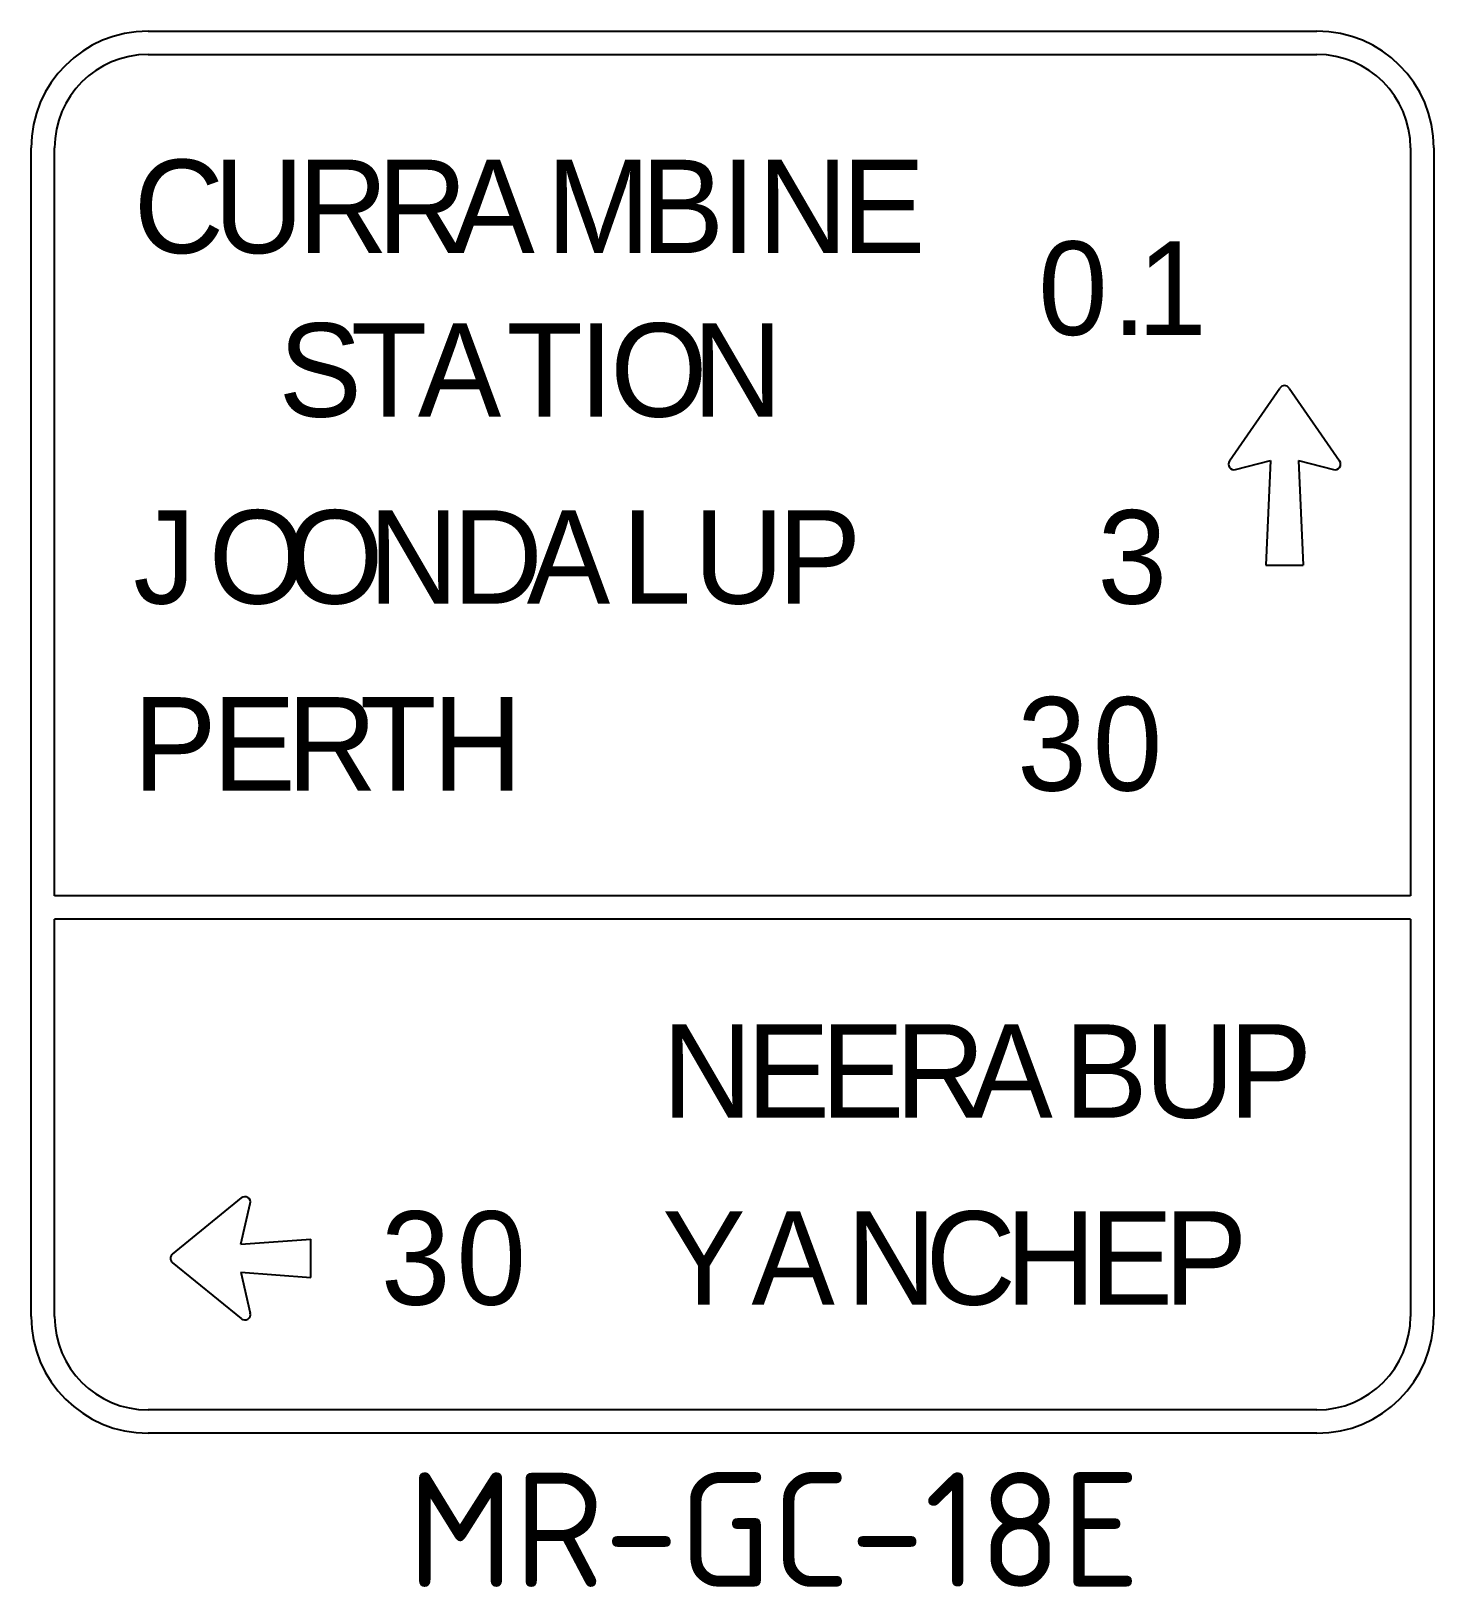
# Model space of a CAD drawing. Extents: x -0.2 to 30.4, y -2.8 to 31.1.
import ezdxf
from ezdxf.enums import TextEntityAlignment as Align

# ---------------------------------------------------------------- set-up
doc = ezdxf.new("R2010")
doc.units = 0
doc.layers.add('L18', color=4, linetype='CONTINUOUS')
doc.layers.add('T25', color=1, linetype='CONTINUOUS')
doc.styles.add('DSERIES', font='Dseries.shx')
doc.styles.add('ISO', font='iso3098b.shx')

msp = doc.modelspace()

# ---------------------------------------------------------------- linework, layer by layer
at = {"layer": 'L18'}
for p, q in [((2.335, 31.134), (27.835, 31.134)), ((2.335, 30.624), (27.835, 30.624)), ((-0.215, 3.084), (-0.215, 28.584)), ((0.295, 12.264), (0.295, 28.584)), ((29.875, 28.584), (29.875, 12.264)), ((30.385, 28.584), (30.385, 3.084)), ((25.924, 21.753), (27.026, 23.345)), ((27.227, 23.345), (28.329, 21.753)), ((26.056, 21.565), (26.821, 21.765)), ((26.821, 21.765), (26.719, 19.481)), ((27.433, 21.765), (27.535, 19.481)), ((27.433, 21.765), (28.197, 21.565)), ((26.719, 19.481), (27.535, 19.481)), ((29.875, 12.264), (0.295, 12.264)), ((29.875, 11.754), (0.295, 11.754)), ((0.295, 3.084), (0.295, 11.754)), ((29.875, 11.754), (29.875, 3.084)), ((2.869, 4.445), (4.373, 5.67)), ((4.356, 4.658), (4.566, 5.549)), ((4.356, 4.658), (5.887, 4.771)), ((5.887, 3.933), (5.887, 4.771)), ((4.373, 3.035), (2.869, 4.259)), ((4.356, 4.046), (5.887, 3.933)), ((4.356, 4.046), (4.566, 3.155)), ((27.835, 1.044), (2.335, 1.044)), ((27.835, 0.534), (2.335, 0.534))]:
    msp.add_line(p, q, dxfattribs=at)
for centre, radius, start, end in [((2.335, 28.584), 2.55, 90, 180), ((27.835, 28.584), 2.55, 0, 90), ((2.335, 28.584), 2.04, 90, 180), ((27.835, 28.584), 2.04, 0, 90), ((27.127, 23.275), 0.122, 34.6952, 145.3048), ((26.025, 21.684), 0.122, 145.3048, 284.6593), ((28.228, 21.684), 0.122, 255.3407, 34.6952), ((4.449, 5.577), 0.12, 346.751, 129.1511), ((2.945, 4.352), 0.12, 129.1511, 230.8489), ((2.335, 3.084), 2.55, 180, 270), ((2.335, 3.084), 2.04, 180, 270), ((4.449, 3.127), 0.12, 230.8489, 13.249), ((27.835, 3.084), 2.04, 270, 0), ((27.835, 3.084), 2.55, 270, 0)]:
    msp.add_arc(centre, radius, start, end, dxfattribs=at)

# ---------------------------------------------------------------- texts
at = {"layer": 'L18', "style": 'DSERIES'}
for s, p in [('C', (2.023, 26.289)), ('U', (3.766, 26.289)), ('R', (5.604, 26.289)), ('R', (7.333, 26.289)), ('A', (8.953, 26.289)), ('M', (11.022, 26.289)), ('B', (13.084, 26.289)), ('I', (14.835, 26.289)), ('N', (15.632, 26.289)), ('E', (17.469, 26.289)), ('0', (21.753, 24.504)), ('1', (23.914, 24.504)), ('S', (5.182, 22.719)), ('O', (12.418, 22.719)), ('.', (23.363, 24.504)), ('T', (6.759, 22.719)), ('A', (8.221, 22.719)), ('T', (10.152, 22.719)), ('I', (11.729, 22.719)), ('N', (14.208, 22.719)), ('J', (2.012, 18.639)), ('O', (3.66, 18.639)), ('O', (5.349, 18.639)), ('N', (7.139, 18.639)), ('D', (8.977, 18.639)), ('A', (10.597, 18.639)), ('L', (12.666, 18.639)), ('U', (14.236, 18.639)), ('P', (16.074, 18.639)), ('3', (23.047, 18.639)), ('P', (2.011, 14.559)), ('E', (3.74, 14.559)), ('R', (5.361, 14.559)), ('T', (6.959, 14.559)), ('H', (8.537, 14.559)), ('3', (21.295, 14.559)), ('0', (22.945, 14.559)), ('N', (13.552, 7.419)), ('E', (15.39, 7.419)), ('E', (17.011, 7.419)), ('R', (18.632, 7.419)), ('A', (20.253, 7.419)), ('B', (22.321, 7.419)), ('U', (24.072, 7.419)), ('P', (25.91, 7.419)), ('3', (7.415, 3.339)), ('0', (9.064, 3.339)), ('Y', (13.552, 3.339)), ('A', (15.498, 3.339)), ('N', (17.566, 3.339)), ('C', (19.295, 3.339)), ('H', (21.039, 3.339)), ('E', (22.877, 3.339)), ('P', (24.498, 3.339))]:
    msp.add_text(s, height=2.04, dxfattribs=at).set_placement(p)
at = {"layer": 'T25', "style": 'ISO'}
msp.add_text('MR-GC-18E', height=2.5, dxfattribs=at).set_placement((15.981, -2.819), align=Align.CENTER)

doc.saveas('drawing.dxf')
